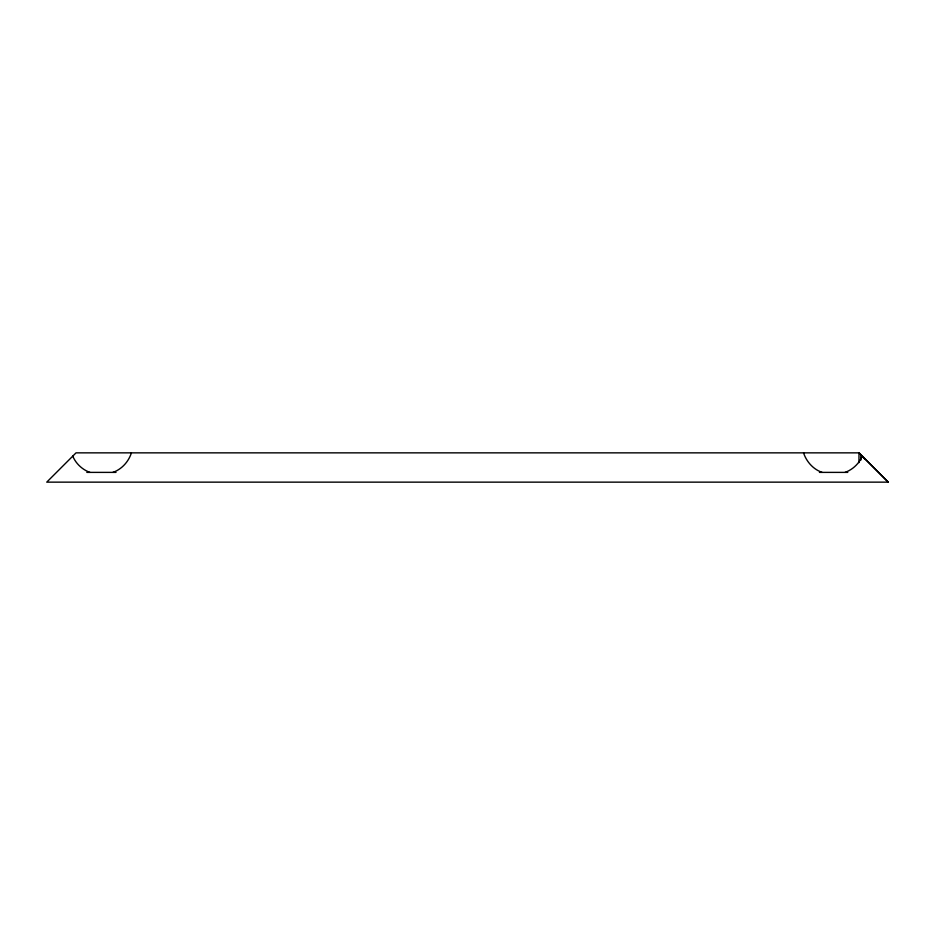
<?xml version="1.0" encoding="UTF-8"?>
<svg xmlns="http://www.w3.org/2000/svg" width="935" height="935" viewBox="0 0 935 935"><rect width="100%" height="100%" fill="white"/><g stroke="black" fill="none" stroke-linecap="round" stroke-linejoin="round"><path stroke-width="1.4" d="M864.337 458.232L862.245 456.14C859.148 463.561 852.685 469.65 845.1 472.385M131.426 452.856C128.598 461.68 121.725 469.312 112.913 472.385M86.826 472.385L116.01 472.385M819.446 472.385L847.764 472.385M862.374 456.257L888.25 482.144L46.75 482.144L76.039 452.856L859.09 452.856L863.098 456.946M822.099 472.385C813.251 469.347 806.449 461.645 803.539 452.856M89.924 472.385C82.327 469.686 75.828 463.573 72.766 456.128M865.307 459.19L858.973 452.856L858.973 462.615M862.245 456.14L888.25 482.144M860.831 454.714L860.831 460.149"/></g></svg>
